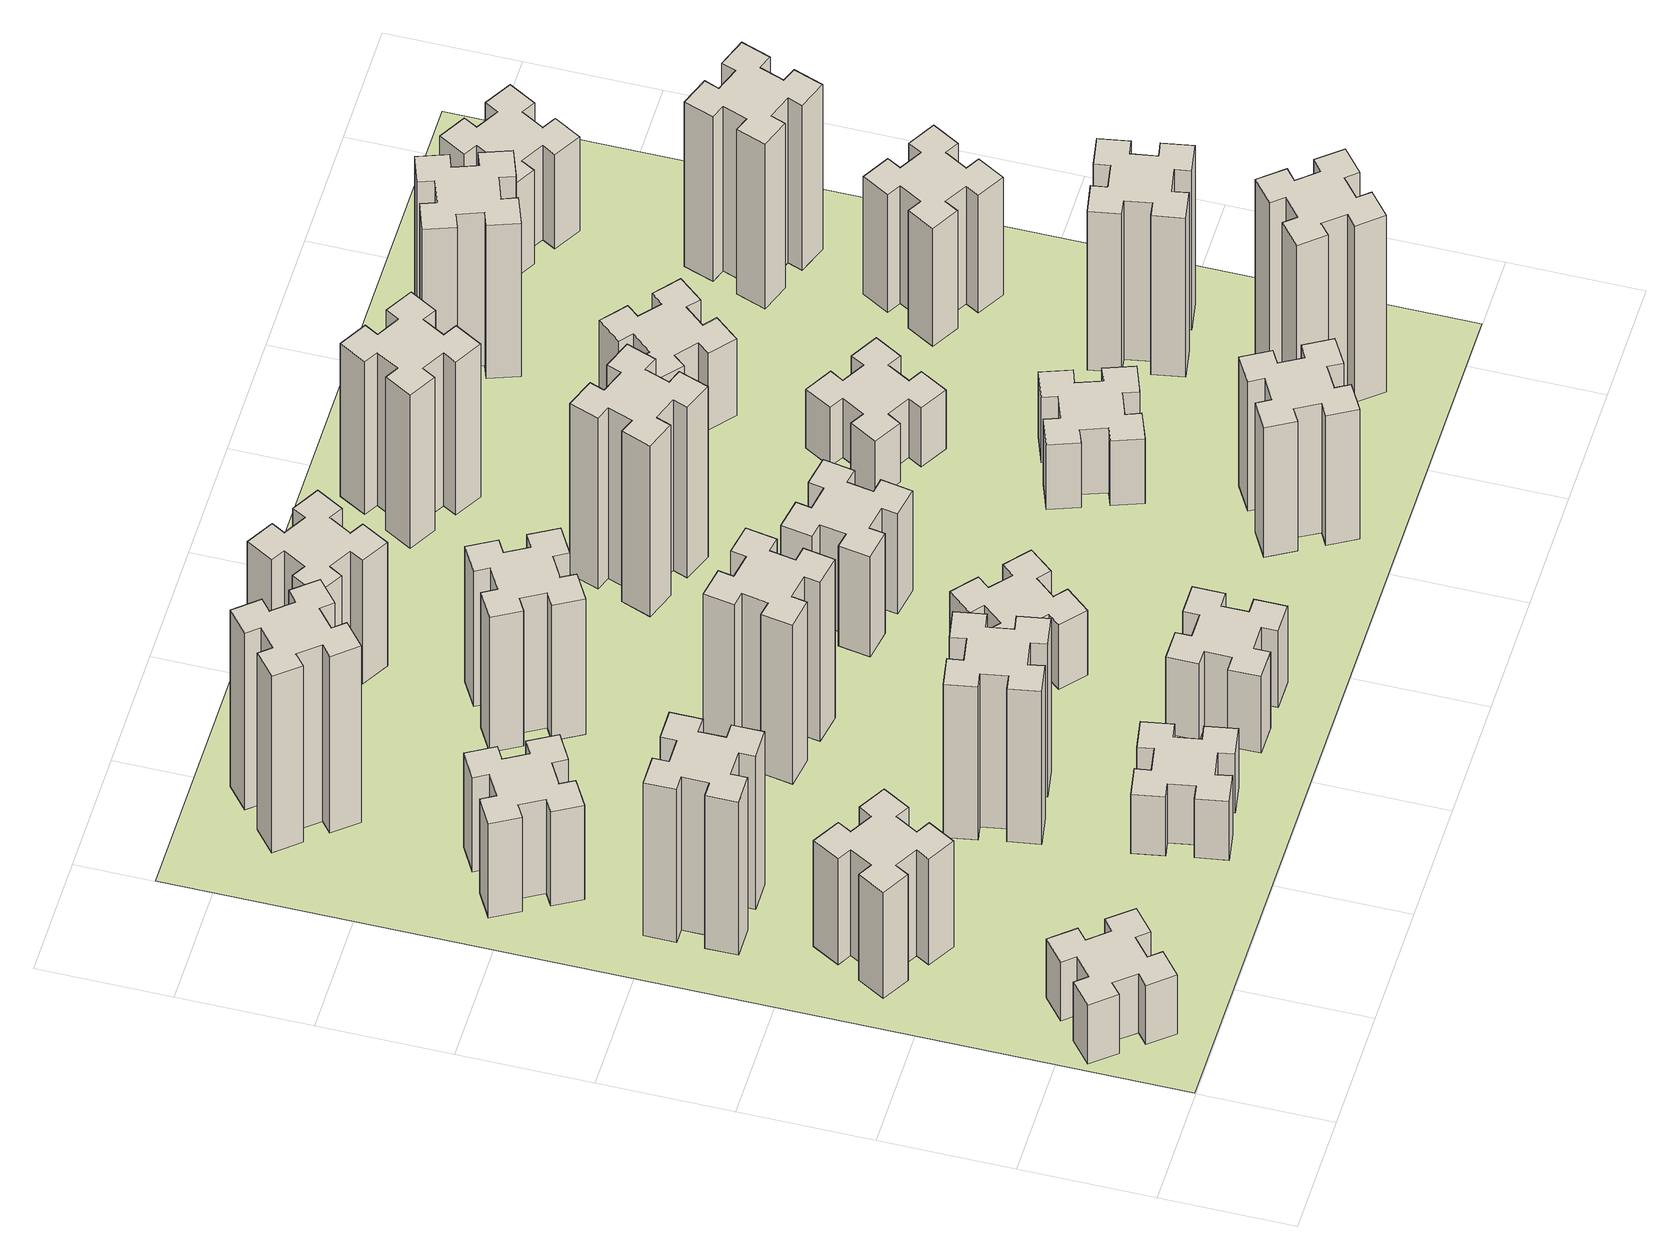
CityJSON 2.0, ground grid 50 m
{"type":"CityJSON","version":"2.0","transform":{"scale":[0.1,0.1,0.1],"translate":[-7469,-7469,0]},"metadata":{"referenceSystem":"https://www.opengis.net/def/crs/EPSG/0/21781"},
"CityObjects":{
"building1":{"type":"Building","attributes":{"class":"1000","function":"1000","usage":"1000","yearOfConstruction":2016,"roofType":"1000","measuredHeight":30,"storeysAboveGround":30,"storeysBelowGround":0},"geometry":[{"type":"Solid","lod":"1","boundaries":[[[[0,1,2,3,4,5,6,7,8,9,10,11,12,13,14,15,16,17,18,19]],[[17,16,20,21]],[[16,15,22,20]],[[15,14,23,22]],[[14,13,24,23]],[[13,12,25,24]],[[12,11,26,25]],[[11,10,27,26]],[[10,9,28,27]],[[9,8,29,28]],[[8,7,30,29]],[[7,6,31,30]],[[6,5,32,31]],[[5,4,33,32]],[[4,3,34,33]],[[3,2,35,34]],[[2,1,36,35]],[[1,0,37,36]],[[0,19,38,37]],[[19,18,39,38]],[[18,17,21,39]],[[24,25,26,27,28,29,30,31,32,33,34,35,36,37,38,39,21,20,22,23]]]]}]},
"building2":{"type":"Building","attributes":{"class":"1000","function":"1000","usage":"1000","yearOfConstruction":2016,"roofType":"1000","measuredHeight":54,"storeysAboveGround":30,"storeysBelowGround":0},"geometry":[{"type":"Solid","lod":"1","boundaries":[[[[40,41,42,43,44,45,46,47,48,49,50,51,52,53,54,55,56,57,58,59]],[[57,56,60,61]],[[56,55,62,60]],[[55,54,63,62]],[[54,53,64,63]],[[53,52,65,64]],[[52,51,66,65]],[[51,50,67,66]],[[50,49,68,67]],[[49,48,69,68]],[[48,47,70,69]],[[47,46,71,70]],[[46,45,72,71]],[[45,44,73,72]],[[44,43,74,73]],[[43,42,75,74]],[[42,41,76,75]],[[41,40,77,76]],[[40,59,78,77]],[[59,58,79,78]],[[58,57,61,79]],[[64,65,66,67,68,69,70,71,72,73,74,75,76,77,78,79,61,60,62,63]]]]}]},
"building3":{"type":"Building","attributes":{"class":"1000","function":"1000","usage":"1000","yearOfConstruction":2016,"roofType":"1000","measuredHeight":78,"storeysAboveGround":30,"storeysBelowGround":0},"geometry":[{"type":"Solid","lod":"1","boundaries":[[[[80,81,82,83,84,85,86,87,88,89,90,91,92,93,94,95,96,97,98,99]],[[97,96,100,101]],[[96,95,102,100]],[[95,94,103,102]],[[94,93,104,103]],[[93,92,105,104]],[[92,91,106,105]],[[91,90,107,106]],[[90,89,108,107]],[[89,88,109,108]],[[88,87,110,109]],[[87,86,111,110]],[[86,85,112,111]],[[85,84,113,112]],[[84,83,114,113]],[[83,82,115,114]],[[82,81,116,115]],[[81,80,117,116]],[[80,99,118,117]],[[99,98,119,118]],[[98,97,101,119]],[[104,105,106,107,108,109,110,111,112,113,114,115,116,117,118,119,101,100,102,103]]]]}]},
"building4":{"type":"Building","attributes":{"class":"1000","function":"1000","usage":"1000","yearOfConstruction":2016,"roofType":"1000","measuredHeight":48,"storeysAboveGround":30,"storeysBelowGround":0},"geometry":[{"type":"Solid","lod":"1","boundaries":[[[[120,121,122,123,124,125,126,127,128,129,130,131,132,133,134,135,136,137,138,139]],[[137,136,140,141]],[[136,135,142,140]],[[135,134,143,142]],[[134,133,144,143]],[[133,132,145,144]],[[132,131,146,145]],[[131,130,147,146]],[[130,129,148,147]],[[129,128,149,148]],[[128,127,150,149]],[[127,126,151,150]],[[126,125,152,151]],[[125,124,153,152]],[[124,123,154,153]],[[123,122,155,154]],[[122,121,156,155]],[[121,120,157,156]],[[120,139,158,157]],[[139,138,159,158]],[[138,137,141,159]],[[144,145,146,147,148,149,150,151,152,153,154,155,156,157,158,159,141,140,142,143]]]]}]},
"building5":{"type":"Building","attributes":{"class":"1000","function":"1000","usage":"1000","yearOfConstruction":2016,"roofType":"1000","measuredHeight":30,"storeysAboveGround":30,"storeysBelowGround":0},"geometry":[{"type":"Solid","lod":"1","boundaries":[[[[160,161,162,163,164,165,166,167,168,169,170,171,172,173,174,175,176,177,178,179]],[[177,176,180,181]],[[176,175,182,180]],[[175,174,183,182]],[[174,173,184,183]],[[173,172,185,184]],[[172,171,186,185]],[[171,170,187,186]],[[170,169,188,187]],[[169,168,189,188]],[[168,167,190,189]],[[167,166,191,190]],[[166,165,192,191]],[[165,164,193,192]],[[164,163,194,193]],[[163,162,195,194]],[[162,161,196,195]],[[161,160,197,196]],[[160,179,198,197]],[[179,178,199,198]],[[178,177,181,199]],[[184,185,186,187,188,189,190,191,192,193,194,195,196,197,198,199,181,180,182,183]]]]}]},
"building6":{"type":"Building","attributes":{"class":"1000","function":"1000","usage":"1000","yearOfConstruction":2016,"roofType":"1000","measuredHeight":78,"storeysAboveGround":30,"storeysBelowGround":0},"geometry":[{"type":"Solid","lod":"1","boundaries":[[[[200,201,202,203,204,205,206,207,208,209,210,211,212,213,214,215,216,217,218,219]],[[217,216,220,221]],[[216,215,222,220]],[[215,214,223,222]],[[214,213,224,223]],[[213,212,225,224]],[[212,211,226,225]],[[211,210,227,226]],[[210,209,228,227]],[[209,208,229,228]],[[208,207,230,229]],[[207,206,231,230]],[[206,205,232,231]],[[205,204,233,232]],[[204,203,234,233]],[[203,202,235,234]],[[202,201,236,235]],[[201,200,237,236]],[[200,219,238,237]],[[219,218,239,238]],[[218,217,221,239]],[[224,225,226,227,228,229,230,231,232,233,234,235,236,237,238,239,221,220,222,223]]]]}]},
"building7":{"type":"Building","attributes":{"class":"1000","function":"1000","usage":"1000","yearOfConstruction":2016,"roofType":"1000","measuredHeight":90,"storeysAboveGround":30,"storeysBelowGround":0},"geometry":[{"type":"Solid","lod":"1","boundaries":[[[[240,241,242,243,244,245,246,247,248,249,250,251,252,253,254,255,256,257,258,259]],[[257,256,260,261]],[[256,255,262,260]],[[255,254,263,262]],[[254,253,264,263]],[[253,252,265,264]],[[252,251,266,265]],[[251,250,267,266]],[[250,249,268,267]],[[249,248,269,268]],[[248,247,270,269]],[[247,246,271,270]],[[246,245,272,271]],[[245,244,273,272]],[[244,243,274,273]],[[243,242,275,274]],[[242,241,276,275]],[[241,240,277,276]],[[240,259,278,277]],[[259,258,279,278]],[[258,257,261,279]],[[264,265,266,267,268,269,270,271,272,273,274,275,276,277,278,279,261,260,262,263]]]]}]},
"building8":{"type":"Building","attributes":{"class":"1000","function":"1000","usage":"1000","yearOfConstruction":2016,"roofType":"1000","measuredHeight":81,"storeysAboveGround":30,"storeysBelowGround":0},"geometry":[{"type":"Solid","lod":"1","boundaries":[[[[280,281,282,283,284,285,286,287,288,289,290,291,292,293,294,295,296,297,298,299]],[[297,296,300,301]],[[296,295,302,300]],[[295,294,303,302]],[[294,293,304,303]],[[293,292,305,304]],[[292,291,306,305]],[[291,290,307,306]],[[290,289,308,307]],[[289,288,309,308]],[[288,287,310,309]],[[287,286,311,310]],[[286,285,312,311]],[[285,284,313,312]],[[284,283,314,313]],[[283,282,315,314]],[[282,281,316,315]],[[281,280,317,316]],[[280,299,318,317]],[[299,298,319,318]],[[298,297,301,319]],[[304,305,306,307,308,309,310,311,312,313,314,315,316,317,318,319,301,300,302,303]]]]}]},
"building9":{"type":"Building","attributes":{"class":"1000","function":"1000","usage":"1000","yearOfConstruction":2016,"roofType":"1000","measuredHeight":39,"storeysAboveGround":30,"storeysBelowGround":0},"geometry":[{"type":"Solid","lod":"1","boundaries":[[[[320,321,322,323,324,325,326,327,328,329,330,331,332,333,334,335,336,337,338,339]],[[337,336,340,341]],[[336,335,342,340]],[[335,334,343,342]],[[334,333,344,343]],[[333,332,345,344]],[[332,331,346,345]],[[331,330,347,346]],[[330,329,348,347]],[[329,328,349,348]],[[328,327,350,349]],[[327,326,351,350]],[[326,325,352,351]],[[325,324,353,352]],[[324,323,354,353]],[[323,322,355,354]],[[322,321,356,355]],[[321,320,357,356]],[[320,339,358,357]],[[339,338,359,358]],[[338,337,341,359]],[[344,345,346,347,348,349,350,351,352,353,354,355,356,357,358,359,341,340,342,343]]]]}]},
"building10":{"type":"Building","attributes":{"class":"1000","function":"1000","usage":"1000","yearOfConstruction":2016,"roofType":"1000","measuredHeight":69,"storeysAboveGround":30,"storeysBelowGround":0},"geometry":[{"type":"Solid","lod":"1","boundaries":[[[[360,361,362,363,364,365,366,367,368,369,370,371,372,373,374,375,376,377,378,379]],[[377,376,380,381]],[[376,375,382,380]],[[375,374,383,382]],[[374,373,384,383]],[[373,372,385,384]],[[372,371,386,385]],[[371,370,387,386]],[[370,369,388,387]],[[369,368,389,388]],[[368,367,390,389]],[[367,366,391,390]],[[366,365,392,391]],[[365,364,393,392]],[[364,363,394,393]],[[363,362,395,394]],[[362,361,396,395]],[[361,360,397,396]],[[360,379,398,397]],[[379,378,399,398]],[[378,377,381,399]],[[384,385,386,387,388,389,390,391,392,393,394,395,396,397,398,399,381,380,382,383]]]]}]},
"building11":{"type":"Building","attributes":{"class":"1000","function":"1000","usage":"1000","yearOfConstruction":2016,"roofType":"1000","measuredHeight":33,"storeysAboveGround":30,"storeysBelowGround":0},"geometry":[{"type":"Solid","lod":"1","boundaries":[[[[400,401,402,403,404,405,406,407,408,409,410,411,412,413,414,415,416,417,418,419]],[[417,416,420,421]],[[416,415,422,420]],[[415,414,423,422]],[[414,413,424,423]],[[413,412,425,424]],[[412,411,426,425]],[[411,410,427,426]],[[410,409,428,427]],[[409,408,429,428]],[[408,407,430,429]],[[407,406,431,430]],[[406,405,432,431]],[[405,404,433,432]],[[404,403,434,433]],[[403,402,435,434]],[[402,401,436,435]],[[401,400,437,436]],[[400,419,438,437]],[[419,418,439,438]],[[418,417,421,439]],[[424,425,426,427,428,429,430,431,432,433,434,435,436,437,438,439,421,420,422,423]]]]}]},
"building12":{"type":"Building","attributes":{"class":"1000","function":"1000","usage":"1000","yearOfConstruction":2016,"roofType":"1000","measuredHeight":63,"storeysAboveGround":30,"storeysBelowGround":0},"geometry":[{"type":"Solid","lod":"1","boundaries":[[[[440,441,442,443,444,445,446,447,448,449,450,451,452,453,454,455,456,457,458,459]],[[457,456,460,461]],[[456,455,462,460]],[[455,454,463,462]],[[454,453,464,463]],[[453,452,465,464]],[[452,451,466,465]],[[451,450,467,466]],[[450,449,468,467]],[[449,448,469,468]],[[448,447,470,469]],[[447,446,471,470]],[[446,445,472,471]],[[445,444,473,472]],[[444,443,474,473]],[[443,442,475,474]],[[442,441,476,475]],[[441,440,477,476]],[[440,459,478,477]],[[459,458,479,478]],[[458,457,461,479]],[[464,465,466,467,468,469,470,471,472,473,474,475,476,477,478,479,461,460,462,463]]]]}]},
"building13":{"type":"Building","attributes":{"class":"1000","function":"1000","usage":"1000","yearOfConstruction":2016,"roofType":"1000","measuredHeight":51,"storeysAboveGround":30,"storeysBelowGround":0},"geometry":[{"type":"Solid","lod":"1","boundaries":[[[[480,481,482,483,484,485,486,487,488,489,490,491,492,493,494,495,496,497,498,499]],[[497,496,500,501]],[[496,495,502,500]],[[495,494,503,502]],[[494,493,504,503]],[[493,492,505,504]],[[492,491,506,505]],[[491,490,507,506]],[[490,489,508,507]],[[489,488,509,508]],[[488,487,510,509]],[[487,486,511,510]],[[486,485,512,511]],[[485,484,513,512]],[[484,483,514,513]],[[483,482,515,514]],[[482,481,516,515]],[[481,480,517,516]],[[480,499,518,517]],[[499,498,519,518]],[[498,497,501,519]],[[504,505,506,507,508,509,510,511,512,513,514,515,516,517,518,519,501,500,502,503]]]]}]},
"building14":{"type":"Building","attributes":{"class":"1000","function":"1000","usage":"1000","yearOfConstruction":2016,"roofType":"1000","measuredHeight":87,"storeysAboveGround":30,"storeysBelowGround":0},"geometry":[{"type":"Solid","lod":"1","boundaries":[[[[520,521,522,523,524,525,526,527,528,529,530,531,532,533,534,535,536,537,538,539]],[[537,536,540,541]],[[536,535,542,540]],[[535,534,543,542]],[[534,533,544,543]],[[533,532,545,544]],[[532,531,546,545]],[[531,530,547,546]],[[530,529,548,547]],[[529,528,549,548]],[[528,527,550,549]],[[527,526,551,550]],[[526,525,552,551]],[[525,524,553,552]],[[524,523,554,553]],[[523,522,555,554]],[[522,521,556,555]],[[521,520,557,556]],[[520,539,558,557]],[[539,538,559,558]],[[538,537,541,559]],[[544,545,546,547,548,549,550,551,552,553,554,555,556,557,558,559,541,540,542,543]]]]}]},
"building15":{"type":"Building","attributes":{"class":"1000","function":"1000","usage":"1000","yearOfConstruction":2016,"roofType":"1000","measuredHeight":66,"storeysAboveGround":30,"storeysBelowGround":0},"geometry":[{"type":"Solid","lod":"1","boundaries":[[[[560,561,562,563,564,565,566,567,568,569,570,571,572,573,574,575,576,577,578,579]],[[577,576,580,581]],[[576,575,582,580]],[[575,574,583,582]],[[574,573,584,583]],[[573,572,585,584]],[[572,571,586,585]],[[571,570,587,586]],[[570,569,588,587]],[[569,568,589,588]],[[568,567,590,589]],[[567,566,591,590]],[[566,565,592,591]],[[565,564,593,592]],[[564,563,594,593]],[[563,562,595,594]],[[562,561,596,595]],[[561,560,597,596]],[[560,579,598,597]],[[579,578,599,598]],[[578,577,581,599]],[[584,585,586,587,588,589,590,591,592,593,594,595,596,597,598,599,581,580,582,583]]]]}]},
"building16":{"type":"Building","attributes":{"class":"1000","function":"1000","usage":"1000","yearOfConstruction":2016,"roofType":"1000","measuredHeight":78,"storeysAboveGround":30,"storeysBelowGround":0},"geometry":[{"type":"Solid","lod":"1","boundaries":[[[[600,601,602,603,604,605,606,607,608,609,610,611,612,613,614,615,616,617,618,619]],[[617,616,620,621]],[[616,615,622,620]],[[615,614,623,622]],[[614,613,624,623]],[[613,612,625,624]],[[612,611,626,625]],[[611,610,627,626]],[[610,609,628,627]],[[609,608,629,628]],[[608,607,630,629]],[[607,606,631,630]],[[606,605,632,631]],[[605,604,633,632]],[[604,603,634,633]],[[603,602,635,634]],[[602,601,636,635]],[[601,600,637,636]],[[600,619,638,637]],[[619,618,639,638]],[[618,617,621,639]],[[624,625,626,627,628,629,630,631,632,633,634,635,636,637,638,639,621,620,622,623]]]]}]},
"building17":{"type":"Building","attributes":{"class":"1000","function":"1000","usage":"1000","yearOfConstruction":2016,"roofType":"1000","measuredHeight":33,"storeysAboveGround":30,"storeysBelowGround":0},"geometry":[{"type":"Solid","lod":"1","boundaries":[[[[640,641,642,643,644,645,646,647,648,649,650,651,652,653,654,655,656,657,658,659]],[[657,656,660,661]],[[656,655,662,660]],[[655,654,663,662]],[[654,653,664,663]],[[653,652,665,664]],[[652,651,666,665]],[[651,650,667,666]],[[650,649,668,667]],[[649,648,669,668]],[[648,647,670,669]],[[647,646,671,670]],[[646,645,672,671]],[[645,644,673,672]],[[644,643,674,673]],[[643,642,675,674]],[[642,641,676,675]],[[641,640,677,676]],[[640,659,678,677]],[[659,658,679,678]],[[658,657,661,679]],[[664,665,666,667,668,669,670,671,672,673,674,675,676,677,678,679,661,660,662,663]]]]}]},
"building18":{"type":"Building","attributes":{"class":"1000","function":"1000","usage":"1000","yearOfConstruction":2016,"roofType":"1000","measuredHeight":30,"storeysAboveGround":30,"storeysBelowGround":0},"geometry":[{"type":"Solid","lod":"1","boundaries":[[[[680,681,682,683,684,685,686,687,688,689,690,691,692,693,694,695,696,697,698,699]],[[697,696,700,701]],[[696,695,702,700]],[[695,694,703,702]],[[694,693,704,703]],[[693,692,705,704]],[[692,691,706,705]],[[691,690,707,706]],[[690,689,708,707]],[[689,688,709,708]],[[688,687,710,709]],[[687,686,711,710]],[[686,685,712,711]],[[685,684,713,712]],[[684,683,714,713]],[[683,682,715,714]],[[682,681,716,715]],[[681,680,717,716]],[[680,699,718,717]],[[699,698,719,718]],[[698,697,701,719]],[[704,705,706,707,708,709,710,711,712,713,714,715,716,717,718,719,701,700,702,703]]]]}]},
"building19":{"type":"Building","attributes":{"class":"1000","function":"1000","usage":"1000","yearOfConstruction":2016,"roofType":"1000","measuredHeight":39,"storeysAboveGround":30,"storeysBelowGround":0},"geometry":[{"type":"Solid","lod":"1","boundaries":[[[[720,721,722,723,724,725,726,727,728,729,730,731,732,733,734,735,736,737,738,739]],[[737,736,740,741]],[[736,735,742,740]],[[735,734,743,742]],[[734,733,744,743]],[[733,732,745,744]],[[732,731,746,745]],[[731,730,747,746]],[[730,729,748,747]],[[729,728,749,748]],[[728,727,750,749]],[[727,726,751,750]],[[726,725,752,751]],[[725,724,753,752]],[[724,723,754,753]],[[723,722,755,754]],[[722,721,756,755]],[[721,720,757,756]],[[720,739,758,757]],[[739,738,759,758]],[[738,737,741,759]],[[744,745,746,747,748,749,750,751,752,753,754,755,756,757,758,759,741,740,742,743]]]]}]},
"building20":{"type":"Building","attributes":{"class":"1000","function":"1000","usage":"1000","yearOfConstruction":2016,"roofType":"1000","measuredHeight":90,"storeysAboveGround":30,"storeysBelowGround":0},"geometry":[{"type":"Solid","lod":"1","boundaries":[[[[760,761,762,763,764,765,766,767,768,769,770,771,772,773,774,775,776,777,778,779]],[[777,776,780,781]],[[776,775,782,780]],[[775,774,783,782]],[[774,773,784,783]],[[773,772,785,784]],[[772,771,786,785]],[[771,770,787,786]],[[770,769,788,787]],[[769,768,789,788]],[[768,767,790,789]],[[767,766,791,790]],[[766,765,792,791]],[[765,764,793,792]],[[764,763,794,793]],[[763,762,795,794]],[[762,761,796,795]],[[761,760,797,796]],[[760,779,798,797]],[[779,778,799,798]],[[778,777,781,799]],[[784,785,786,787,788,789,790,791,792,793,794,795,796,797,798,799,781,780,782,783]]]]}]},
"building21":{"type":"Building","attributes":{"class":"1000","function":"1000","usage":"1000","yearOfConstruction":2016,"roofType":"1000","measuredHeight":81,"storeysAboveGround":30,"storeysBelowGround":0},"geometry":[{"type":"Solid","lod":"1","boundaries":[[[[800,801,802,803,804,805,806,807,808,809,810,811,812,813,814,815,816,817,818,819]],[[817,816,820,821]],[[816,815,822,820]],[[815,814,823,822]],[[814,813,824,823]],[[813,812,825,824]],[[812,811,826,825]],[[811,810,827,826]],[[810,809,828,827]],[[809,808,829,828]],[[808,807,830,829]],[[807,806,831,830]],[[806,805,832,831]],[[805,804,833,832]],[[804,803,834,833]],[[803,802,835,834]],[[802,801,836,835]],[[801,800,837,836]],[[800,819,838,837]],[[819,818,839,838]],[[818,817,821,839]],[[824,825,826,827,828,829,830,831,832,833,834,835,836,837,838,839,821,820,822,823]]]]}]},
"building22":{"type":"Building","attributes":{"class":"1000","function":"1000","usage":"1000","yearOfConstruction":2016,"roofType":"1000","measuredHeight":78,"storeysAboveGround":30,"storeysBelowGround":0},"geometry":[{"type":"Solid","lod":"1","boundaries":[[[[840,841,842,843,844,845,846,847,848,849,850,851,852,853,854,855,856,857,858,859]],[[857,856,860,861]],[[856,855,862,860]],[[855,854,863,862]],[[854,853,864,863]],[[853,852,865,864]],[[852,851,866,865]],[[851,850,867,866]],[[850,849,868,867]],[[849,848,869,868]],[[848,847,870,869]],[[847,846,871,870]],[[846,845,872,871]],[[845,844,873,872]],[[844,843,874,873]],[[843,842,875,874]],[[842,841,876,875]],[[841,840,877,876]],[[840,859,878,877]],[[859,858,879,878]],[[858,857,861,879]],[[864,865,866,867,868,869,870,871,872,873,874,875,876,877,878,879,861,860,862,863]]]]}]},
"building23":{"type":"Building","attributes":{"class":"1000","function":"1000","usage":"1000","yearOfConstruction":2016,"roofType":"1000","measuredHeight":60,"storeysAboveGround":30,"storeysBelowGround":0},"geometry":[{"type":"Solid","lod":"1","boundaries":[[[[880,881,882,883,884,885,886,887,888,889,890,891,892,893,894,895,896,897,898,899]],[[897,896,900,901]],[[896,895,902,900]],[[895,894,903,902]],[[894,893,904,903]],[[893,892,905,904]],[[892,891,906,905]],[[891,890,907,906]],[[890,889,908,907]],[[889,888,909,908]],[[888,887,910,909]],[[887,886,911,910]],[[886,885,912,911]],[[885,884,913,912]],[[884,883,914,913]],[[883,882,915,914]],[[882,881,916,915]],[[881,880,917,916]],[[880,899,918,917]],[[899,898,919,918]],[[898,897,901,919]],[[904,905,906,907,908,909,910,911,912,913,914,915,916,917,918,919,901,900,902,903]]]]}]},
"building24":{"type":"Building","attributes":{"class":"1000","function":"1000","usage":"1000","yearOfConstruction":2016,"roofType":"1000","measuredHeight":84,"storeysAboveGround":30,"storeysBelowGround":0},"geometry":[{"type":"Solid","lod":"1","boundaries":[[[[920,921,922,923,924,925,926,927,928,929,930,931,932,933,934,935,936,937,938,939]],[[937,936,940,941]],[[936,935,942,940]],[[935,934,943,942]],[[934,933,944,943]],[[933,932,945,944]],[[932,931,946,945]],[[931,930,947,946]],[[930,929,948,947]],[[929,928,949,948]],[[928,927,950,949]],[[927,926,951,950]],[[926,925,952,951]],[[925,924,953,952]],[[924,923,954,953]],[[923,922,955,954]],[[922,921,956,955]],[[921,920,957,956]],[[920,939,958,957]],[[939,938,959,958]],[[938,937,941,959]],[[944,945,946,947,948,949,950,951,952,953,954,955,956,957,958,959,941,940,942,943]]]]}]},
"building25":{"type":"Building","attributes":{"class":"1000","function":"1000","usage":"1000","yearOfConstruction":2016,"roofType":"1000","measuredHeight":48,"storeysAboveGround":30,"storeysBelowGround":0},"geometry":[{"type":"Solid","lod":"1","boundaries":[[[[960,961,962,963,964,965,966,967,968,969,970,971,972,973,974,975,976,977,978,979]],[[977,976,980,981]],[[976,975,982,980]],[[975,974,983,982]],[[974,973,984,983]],[[973,972,985,984]],[[972,971,986,985]],[[971,970,987,986]],[[970,969,988,987]],[[969,968,989,988]],[[968,967,990,989]],[[967,966,991,990]],[[966,965,992,991]],[[965,964,993,992]],[[964,963,994,993]],[[963,962,995,994]],[[962,961,996,995]],[[961,960,997,996]],[[960,979,998,997]],[[979,978,999,998]],[[978,977,981,999]],[[984,985,986,987,988,989,990,991,992,993,994,995,996,997,998,999,981,980,982,983]]]]}]},
"landuse1":{"type":"LandUse","attributes":{"name":"plot1","function":"1010"},"geometry":[{"type":"MultiSurface","lod":"1","boundaries":[[[1000,1001,1002,1003]]]}]}
},
"vertices":[
[159,343,0],[223,266,0],[177,228,0],[254,136,0],[346,213,0],[308,259,0],[384,323,0],[423,277,0],[515,354,0],[438,446,0],[392,408,0],[327,484,0],[373,523,0],[296,615,0],[204,538,0],[243,492,0],[166,427,0],[128,473,0],[36,396,0],[113,304,0],[166,427,300],[128,473,300],[243,492,300],[204,538,300],[296,615,300],[373,523,300],[327,484,300],[392,408,300],[438,446,300],[515,354,300],[423,277,300],[384,323,300],[308,259,300],[346,213,300],[254,136,300],[177,228,300],[223,266,300],[159,343,300],[113,304,300],[36,396,300],
[446,1117,0],[496,1204,0],[548,1174,0],[608,1278,0],[504,1338,0],[474,1286,0],[387,1336,0],[417,1388,0],[313,1448,0],[253,1344,0],[305,1314,0],[255,1227,0],[203,1257,0],[143,1153,0],[247,1093,0],[277,1145,0],[364,1095,0],[334,1043,0],[438,983,0],[498,1087,0],[364,1095,540],[334,1043,540],[277,1145,540],[247,1093,540],[143,1153,540],[203,1257,540],[255,1227,540],[305,1314,540],[253,1344,540],[313,1448,540],[417,1388,540],[387,1336,540],[474,1286,540],[504,1338,540],[608,1278,540],[548,1174,540],[496,1204,540],[446,1117,540],[498,1087,540],[438,983,540],
[485,1805,0],[485,1905,0],[545,1905,0],[545,2025,0],[425,2025,0],[425,1965,0],[325,1965,0],[325,2025,0],[205,2025,0],[205,1905,0],[265,1905,0],[265,1805,0],[205,1805,0],[205,1685,0],[325,1685,0],[325,1745,0],[425,1745,0],[425,1685,0],[545,1685,0],[545,1805,0],[425,1745,780],[425,1685,780],[325,1745,780],[325,1685,780],[205,1685,780],[205,1805,780],[265,1805,780],[265,1905,780],[205,1905,780],[205,2025,780],[325,2025,780],[325,1965,780],[425,1965,780],[425,2025,780],[545,2025,780],[545,1905,780],[485,1905,780],[485,1805,780],[545,1805,780],[545,1685,780],
[496,2507,0],[446,2594,0],[498,2624,0],[438,2728,0],[334,2668,0],[364,2616,0],[277,2566,0],[247,2618,0],[143,2558,0],[203,2454,0],[255,2484,0],[305,2397,0],[253,2367,0],[313,2263,0],[417,2323,0],[387,2375,0],[474,2425,0],[504,2373,0],[608,2433,0],[548,2537,0],[474,2425,480],[504,2373,480],[387,2375,480],[417,2323,480],[313,2263,480],[253,2367,480],[305,2397,480],[255,2484,480],[203,2454,480],[143,2558,480],[247,2618,480],[277,2566,480],[364,2616,480],[334,2668,480],[438,2728,480],[498,2624,480],[446,2594,480],[496,2507,480],[548,2537,480],[608,2433,480],
[1098,405,0],[1116,307,0],[1057,297,0],[1077,178,0],[1196,199,0],[1185,258,0],[1284,276,0],[1294,217,0],[1412,237,0],[1391,356,0],[1332,345,0],[1315,444,0],[1374,454,0],[1353,572,0],[1235,551,0],[1245,492,0],[1147,475,0],[1137,534,0],[1018,513,0],[1039,395,0],[1147,475,300],[1137,534,300],[1245,492,300],[1235,551,300],[1353,572,300],[1374,454,300],[1315,444,300],[1332,345,300],[1391,356,300],[1412,237,300],[1294,217,300],[1284,276,300],[1185,258,300],[1196,199,300],[1077,178,300],[1057,297,300],[1116,307,300],[1098,405,300],[1039,395,300],[1018,513,300],
[1232,985,0],[1215,1084,0],[1274,1094,0],[1253,1212,0],[1135,1191,0],[1145,1132,0],[1047,1115,0],[1037,1174,0],[918,1153,0],[939,1035,0],[998,1045,0],[1016,947,0],[957,937,0],[977,818,0],[1096,839,0],[1085,898,0],[1184,916,0],[1194,857,0],[1312,877,0],[1291,996,0],[1184,916,780],[1194,857,780],[1085,898,780],[1096,839,780],[977,818,780],[957,937,780],[1016,947,780],[998,1045,780],[939,1035,780],[918,1153,780],[1037,1174,780],[1047,1115,780],[1145,1132,780],[1135,1191,780],[1253,1212,780],[1274,1094,780],[1215,1084,780],[1232,985,780],[1291,996,780],[1312,877,780],
[443,3452,0],[366,3387,0],[328,3433,0],[236,3356,0],[313,3264,0],[359,3303,0],[423,3226,0],[377,3188,0],[454,3096,0],[546,3173,0],[508,3219,0],[584,3283,0],[623,3237,0],[715,3314,0],[638,3406,0],[592,3368,0],[527,3444,0],[573,3483,0],[496,3575,0],[404,3498,0],[527,3444,900],[573,3483,900],[592,3368,900],[638,3406,900],[715,3314,900],[623,3237,900],[584,3283,900],[508,3219,900],[546,3173,900],[454,3096,900],[377,3188,900],[423,3226,900],[359,3303,900],[313,3264,900],[236,3356,900],[328,3433,900],[366,3387,900],[443,3452,900],[404,3498,900],[496,3575,900],
[1147,1756,0],[1245,1738,0],[1235,1679,0],[1353,1658,0],[1374,1777,0],[1315,1787,0],[1332,1885,0],[1391,1875,0],[1412,1993,0],[1294,2014,0],[1284,1955,0],[1185,1972,0],[1196,2031,0],[1077,2052,0],[1057,1934,0],[1116,1924,0],[1098,1825,0],[1039,1836,0],[1018,1717,0],[1137,1697,0],[1098,1825,810],[1039,1836,810],[1116,1924,810],[1057,1934,810],[1077,2052,810],[1196,2031,810],[1185,1972,810],[1284,1955,810],[1294,2014,810],[1412,1993,810],[1391,1875,810],[1332,1885,810],[1315,1787,810],[1374,1777,810],[1353,1658,810],[1235,1679,810],[1245,1738,810],[1147,1756,810],[1137,1697,810],[1018,1717,810],
[1645,425,0],[1645,325,0],[1585,325,0],[1585,205,0],[1705,205,0],[1705,265,0],[1805,265,0],[1805,205,0],[1925,205,0],[1925,325,0],[1865,325,0],[1865,425,0],[1925,425,0],[1925,545,0],[1805,545,0],[1805,485,0],[1705,485,0],[1705,545,0],[1585,545,0],[1585,425,0],[1705,485,390],[1705,545,390],[1805,485,390],[1805,545,390],[1925,545,390],[1925,425,390],[1865,425,390],[1865,325,390],[1925,325,390],[1925,205,390],[1805,205,390],[1805,265,390],[1705,265,390],[1705,205,390],[1585,205,390],[1585,325,390],[1645,325,390],[1645,425,390],[1585,425,390],[1585,545,390],
[995,2684,0],[1045,2597,0],[993,2567,0],[1053,2463,0],[1157,2523,0],[1127,2575,0],[1214,2625,0],[1244,2573,0],[1348,2633,0],[1288,2737,0],[1236,2707,0],[1186,2794,0],[1238,2824,0],[1178,2928,0],[1074,2868,0],[1104,2816,0],[1017,2766,0],[987,2818,0],[883,2758,0],[943,2654,0],[1017,2766,690],[987,2818,690],[1104,2816,690],[1074,2868,690],[1178,2928,690],[1238,2824,690],[1186,2794,690],[1236,2707,690],[1288,2737,690],[1348,2633,690],[1244,2573,690],[1214,2625,690],[1127,2575,690],[1157,2523,690],[1053,2463,690],[993,2567,690],[1045,2597,690],[995,2684,690],[943,2654,690],[883,2758,690],
[1807,1006,0],[1872,1083,0],[1918,1044,0],[1995,1136,0],[1903,1213,0],[1864,1167,0],[1788,1232,0],[1826,1278,0],[1734,1355,0],[1657,1263,0],[1703,1224,0],[1639,1148,0],[1593,1186,0],[1516,1094,0],[1608,1017,0],[1646,1063,0],[1723,999,0],[1684,953,0],[1776,876,0],[1853,968,0],[1723,999,330],[1684,953,330],[1646,1063,330],[1608,1017,330],[1516,1094,330],[1593,1186,330],[1639,1148,330],[1703,1224,330],[1657,1263,330],[1734,1355,330],[1826,1278,330],[1788,1232,330],[1864,1167,330],[1903,1213,330],[1995,1136,330],[1918,1044,330],[1872,1083,330],[1807,1006,330],[1853,968,330],[1776,876,330],
[1045,3534,0],[995,3447,0],[943,3477,0],[883,3373,0],[987,3313,0],[1017,3365,0],[1104,3315,0],[1074,3263,0],[1178,3203,0],[1238,3307,0],[1186,3337,0],[1236,3424,0],[1288,3394,0],[1348,3498,0],[1244,3558,0],[1214,3506,0],[1127,3556,0],[1157,3608,0],[1053,3668,0],[993,3564,0],[1127,3556,630],[1157,3608,630],[1214,3506,630],[1244,3558,630],[1348,3498,630],[1288,3394,630],[1236,3424,630],[1186,3337,630],[1238,3307,630],[1178,3203,630],[1074,3263,630],[1104,3315,630],[1017,3365,630],[987,3313,630],[883,3373,630],[943,3477,630],[995,3447,630],[1045,3534,630],[993,3564,630],[1053,3668,630],
[1787,1656,0],[1885,1638,0],[1875,1579,0],[1993,1558,0],[2014,1677,0],[1955,1687,0],[1972,1785,0],[2031,1775,0],[2052,1893,0],[1934,1914,0],[1924,1855,0],[1825,1872,0],[1836,1931,0],[1717,1952,0],[1697,1834,0],[1756,1824,0],[1738,1725,0],[1679,1736,0],[1658,1617,0],[1777,1597,0],[1738,1725,510],[1679,1736,510],[1756,1824,510],[1697,1834,510],[1717,1952,510],[1836,1931,510],[1825,1872,510],[1924,1855,510],[1934,1914,510],[2052,1893,510],[2031,1775,510],[1972,1785,510],[1955,1687,510],[2014,1677,510],[1993,1558,510],[1875,1579,510],[1885,1638,510],[1787,1656,510],[1777,1597,510],[1658,1617,510],
[1940,2582,0],[1846,2616,0],[1867,2672,0],[1754,2713,0],[1713,2600,0],[1769,2580,0],[1735,2486,0],[1679,2507,0],[1637,2394,0],[1750,2353,0],[1771,2409,0],[1865,2375,0],[1844,2319,0],[1957,2277,0],[1998,2390,0],[1942,2411,0],[1976,2505,0],[2032,2484,0],[2073,2597,0],[1960,2638,0],[1976,2505,870],[2032,2484,870],[1942,2411,870],[1998,2390,870],[1957,2277,870],[1844,2319,870],[1865,2375,870],[1771,2409,870],[1750,2353,870],[1637,2394,870],[1679,2507,870],[1735,2486,870],[1769,2580,870],[1713,2600,870],[1754,2713,870],[1867,2672,870],[1846,2616,870],[1940,2582,870],[1960,2638,870],[2073,2597,870],
[2707,255,0],[2794,305,0],[2824,253,0],[2928,313,0],[2868,417,0],[2816,387,0],[2766,474,0],[2818,504,0],[2758,608,0],[2654,548,0],[2684,496,0],[2597,446,0],[2567,498,0],[2463,438,0],[2523,334,0],[2575,364,0],[2625,277,0],[2573,247,0],[2633,143,0],[2737,203,0],[2625,277,660],[2573,247,660],[2575,364,660],[2523,334,660],[2463,438,660],[2567,498,660],[2597,446,660],[2684,496,660],[2654,548,660],[2758,608,660],[2818,504,660],[2766,474,660],[2816,387,660],[2868,417,660],[2928,313,660],[2824,253,660],[2794,305,660],[2707,255,660],[2737,203,660],[2633,143,660],
[1885,3434,0],[1835,3347,0],[1783,3377,0],[1723,3273,0],[1827,3213,0],[1857,3265,0],[1944,3215,0],[1914,3163,0],[2018,3103,0],[2078,3207,0],[2026,3237,0],[2076,3324,0],[2128,3294,0],[2188,3398,0],[2084,3458,0],[2054,3406,0],[1967,3456,0],[1997,3508,0],[1893,3568,0],[1833,3464,0],[1967,3456,780],[1997,3508,780],[2054,3406,780],[2084,3458,780],[2188,3398,780],[2128,3294,780],[2076,3324,780],[2026,3237,780],[2078,3207,780],[2018,3103,780],[1914,3163,780],[1944,3215,780],[1857,3265,780],[1827,3213,780],[1723,3273,780],[1783,3377,780],[1835,3347,780],[1885,3434,780],[1833,3464,780],[1893,3568,780],
[2575,1125,0],[2609,1031,0],[2553,1010,0],[2594,897,0],[2707,939,0],[2686,995,0],[2780,1029,0],[2800,973,0],[2913,1014,0],[2872,1127,0],[2816,1106,0],[2782,1200,0],[2838,1220,0],[2797,1333,0],[2684,1292,0],[2705,1236,0],[2611,1202,0],[2590,1258,0],[2477,1217,0],[2519,1104,0],[2611,1202,330],[2590,1258,330],[2705,1236,330],[2684,1292,330],[2797,1333,330],[2838,1220,330],[2782,1200,330],[2816,1106,330],[2872,1127,330],[2913,1014,330],[2800,973,330],[2780,1029,330],[2686,995,330],[2707,939,330],[2594,897,330],[2553,1010,330],[2609,1031,330],[2575,1125,330],[2519,1104,330],[2477,1217,330],
[2525,1954,0],[2475,1867,0],[2423,1897,0],[2363,1793,0],[2467,1733,0],[2497,1785,0],[2584,1735,0],[2554,1683,0],[2658,1623,0],[2718,1727,0],[2666,1757,0],[2716,1844,0],[2768,1814,0],[2828,1918,0],[2724,1978,0],[2694,1926,0],[2607,1976,0],[2637,2028,0],[2533,2088,0],[2473,1984,0],[2607,1976,300],[2637,2028,300],[2694,1926,300],[2724,1978,300],[2828,1918,300],[2768,1814,300],[2716,1844,300],[2666,1757,300],[2718,1727,300],[2658,1623,300],[2554,1683,300],[2584,1735,300],[2497,1785,300],[2467,1733,300],[2363,1793,300],[2423,1897,300],[2475,1867,300],[2525,1954,300],[2473,1984,300],[2533,2088,300],
[2543,2704,0],[2479,2628,0],[2433,2666,0],[2356,2574,0],[2448,2497,0],[2486,2543,0],[2563,2479,0],[2524,2433,0],[2616,2356,0],[2693,2448,0],[2647,2486,0],[2712,2563,0],[2758,2524,0],[2835,2616,0],[2743,2693,0],[2704,2647,0],[2628,2712,0],[2666,2758,0],[2574,2835,0],[2497,2743,0],[2628,2712,390],[2666,2758,390],[2704,2647,390],[2743,2693,390],[2835,2616,390],[2758,2524,390],[2712,2563,390],[2647,2486,390],[2693,2448,390],[2616,2356,390],[2524,2433,390],[2563,2479,390],[2486,2543,390],[2448,2497,390],[2356,2574,390],[2433,2666,390],[2479,2628,390],[2543,2704,390],[2497,2743,390],[2574,2835,390],
[3452,508,0],[3387,584,0],[3433,623,0],[3356,715,0],[3264,638,0],[3303,592,0],[3226,527,0],[3188,573,0],[3096,496,0],[3173,404,0],[3219,443,0],[3283,366,0],[3237,328,0],[3314,236,0],[3406,313,0],[3368,359,0],[3444,423,0],[3483,377,0],[3575,454,0],[3498,546,0],[3444,423,900],[3483,377,900],[3368,359,900],[3406,313,900],[3314,236,900],[3237,328,900],[3283,366,900],[3219,443,900],[3173,404,900],[3096,496,900],[3188,573,900],[3226,527,900],[3303,592,900],[3264,638,900],[3356,715,900],[3433,623,900],[3387,584,900],[3452,508,900],[3498,546,900],[3575,454,900],
[3305,998,0],[3404,1016,0],[3414,957,0],[3532,977,0],[3511,1096,0],[3452,1085,0],[3435,1184,0],[3494,1194,0],[3473,1312,0],[3355,1291,0],[3365,1232,0],[3267,1215,0],[3257,1274,0],[3138,1253,0],[3159,1135,0],[3218,1145,0],[3236,1047,0],[3177,1037,0],[3197,918,0],[3316,939,0],[3236,1047,810],[3177,1037,810],[3218,1145,810],[3159,1135,810],[3138,1253,810],[3257,1274,810],[3267,1215,810],[3365,1232,810],[3355,1291,810],[3473,1312,810],[3494,1194,810],[3435,1184,810],[3452,1085,810],[3511,1096,810],[3532,977,810],[3414,957,810],[3404,1016,810],[3305,998,810],[3316,939,810],[3197,918,810],
[2686,3215,0],[2780,3249,0],[2800,3193,0],[2913,3234,0],[2872,3347,0],[2816,3326,0],[2782,3420,0],[2838,3440,0],[2797,3553,0],[2684,3512,0],[2705,3456,0],[2611,3422,0],[2590,3478,0],[2477,3437,0],[2519,3324,0],[2575,3345,0],[2609,3251,0],[2553,3230,0],[2594,3117,0],[2707,3159,0],[2609,3251,780],[2553,3230,780],[2575,3345,780],[2519,3324,780],[2477,3437,780],[2590,3478,780],[2611,3422,780],[2705,3456,780],[2684,3512,780],[2797,3553,780],[2838,3440,780],[2782,3420,780],[2816,3326,780],[2872,3347,780],[2913,3234,780],[2800,3193,780],[2780,3249,780],[2686,3215,780],[2707,3159,780],[2594,3117,780],
[3434,1926,0],[3347,1976,0],[3377,2028,0],[3273,2088,0],[3213,1984,0],[3265,1954,0],[3215,1867,0],[3163,1897,0],[3103,1793,0],[3207,1733,0],[3237,1785,0],[3324,1735,0],[3294,1683,0],[3398,1623,0],[3458,1727,0],[3406,1757,0],[3456,1844,0],[3508,1814,0],[3568,1918,0],[3464,1978,0],[3456,1844,600],[3508,1814,600],[3406,1757,600],[3458,1727,600],[3398,1623,600],[3294,1683,600],[3324,1735,600],[3237,1785,600],[3207,1733,600],[3103,1793,600],[3163,1897,600],[3215,1867,600],[3265,1954,600],[3213,1984,600],[3273,2088,600],[3377,2028,600],[3347,1976,600],[3434,1926,600],[3464,1978,600],[3568,1918,600],
[3249,2580,0],[3215,2486,0],[3159,2507,0],[3117,2394,0],[3230,2353,0],[3251,2409,0],[3345,2375,0],[3324,2319,0],[3437,2277,0],[3478,2390,0],[3422,2411,0],[3456,2505,0],[3512,2484,0],[3553,2597,0],[3440,2638,0],[3420,2582,0],[3326,2616,0],[3347,2672,0],[3234,2713,0],[3193,2600,0],[3326,2616,840],[3347,2672,840],[3420,2582,840],[3440,2638,840],[3553,2597,840],[3512,2484,840],[3456,2505,840],[3422,2411,840],[3478,2390,840],[3437,2277,840],[3324,2319,840],[3345,2375,840],[3251,2409,840],[3230,2353,840],[3117,2394,840],[3159,2507,840],[3215,2486,840],[3249,2580,840],[3193,2600,840],[3234,2713,840],
[3137,3265,0],[3224,3215,0],[3194,3163,0],[3298,3103,0],[3358,3207,0],[3306,3237,0],[3356,3324,0],[3408,3294,0],[3468,3398,0],[3364,3458,0],[3334,3406,0],[3247,3456,0],[3277,3508,0],[3173,3568,0],[3113,3464,0],[3165,3434,0],[3115,3347,0],[3063,3377,0],[3003,3273,0],[3107,3213,0],[3115,3347,480],[3063,3377,480],[3165,3434,480],[3113,3464,480],[3173,3568,480],[3277,3508,480],[3247,3456,480],[3334,3406,480],[3364,3458,480],[3468,3398,480],[3408,3294,480],[3356,3324,480],[3306,3237,480],[3358,3207,480],[3298,3103,480],[3194,3163,480],[3224,3215,480],[3137,3265,480],[3107,3213,480],[3003,3273,480],
[5,3705,0],[3705,3705,0],[3705,5,0],[5,5,0]
]}
